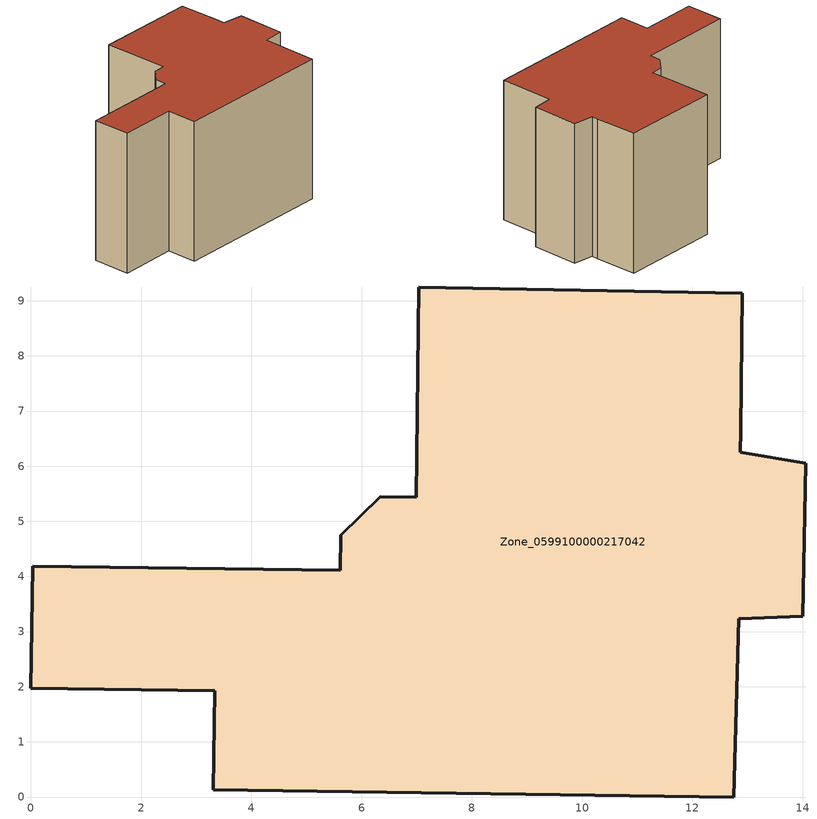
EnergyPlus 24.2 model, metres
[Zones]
Zone_0599100000217042
 floor ground (C_G): 0.04,4.19 5.61,4.11 5.62,4.75 6.34,5.45 6.99,5.44 7.04,9.25 12.9,9.14 12.88,6.64 12.87,6.25 14.05,6.05 14,3.28 12.84,3.23 12.75,0 3.31,0.13 3.34,1.93 0,1.97 z0
 wall outside (C_F): 3.31,0.13 12.75,0 12.84,3.23 14,3.28 14.05,6.05 12.87,6.25 12.88,6.64 12.9,9.14 7.04,9.25 6.99,5.44 6.34,5.45 5.62,4.75 5.61,4.11 0.04,4.19 0,1.97 3.34,1.93 3.31,0.13 z0:8.34
 roof outside (C_R): 5.61,4.11 0.04,4.19 0,1.97 3.34,1.93 3.31,0.13 12.75,0 12.84,3.23 14,3.28 14.05,6.05 12.87,6.25 12.88,6.64 12.9,9.14 7.04,9.25 6.99,5.44 6.34,5.45 5.62,4.75 z8.34
[BUILDING]
Pand.0599100000217042: North Axis=0; Terrain=City; Loads Convergence Tolerance Value=0.04; Temperature Convergence Tolerance Value=0.4; Solar Distribution=FullExterior; Maximum Number of Warmup Days=25; Minimum Number of Warmup Days=1
[Site:Location]
Rotterdam.The.Hague.AP_ZH_NLD Design_Conditions: Latitude=51.96; Longitude=4.45; Time Zone=1; Elevation=-4.5
[SITE:GROUNDTEMPERATURE:BUILDINGSURFACE]
18, 18, 18, 18, 18, 18, 18, 18, 18, 18, 18, 18
[MATERIAL] Thermal Absorptance=0.9; Solar Absorptance=0.7; Visible Absorptance=0.7
Name | Roughness | Thickness | Conductivity | Density | Specific Heat
G.TI.1975-1991 | MediumSmooth | 0.15 | 0.288461 | 540 | 1210
F.TI.1975-1991 | Rough | 0.3 | 0.230769 | 1920 | 840
R.TI.1975-1991 | MediumRough | 0.2 | 0.153846 | 1500 | 1000
[CONSTRUCTION]
C_G: G.TI.1975-1991
C_F: F.TI.1975-1991
C_R: R.TI.1975-1991
[ZONE]
Zone_0599100000217042: Type=1; Multiplier=1; Ceiling Height=Autocalculate; Volume=Autocalculate; Floor Area=autocalculate; Part of Total Floor Area=Yes
[ZONEINFILTRATION:DESIGNFLOWRATE]
Infil_Zone_0599100000217042: Zone or ZoneList or Space or SpaceList=Zone_0599100000217042; Schedule=AlwaysOn; Design Flow Rate Calculation Method=Flow/Area; Flow Rate per Floor Area=0.003; Constant Term Coefficient=1; Temperature Term Coefficient=0; Velocity Term Coefficient=0; Velocity Squared Term Coefficient=0
[HVACTEMPLATE:ZONE:IDEALLOADSAIRSYSTEM]
Zone_0599100000217042: Maximum Heating Supply Air Temperature=50; Minimum Cooling Supply Air Temperature=13; Maximum Heating Supply Air Humidity Ratio=0.0156; Minimum Cooling Supply Air Humidity Ratio=0.0077; Heating Limit=NoLimit; Cooling Limit=NoLimit; Dehumidification Control Type=ConstantSensibleHeatRatio; Cooling Sensible Heat Ratio=0.7; Dehumidification Setpoint=60; Humidification Control Type=None; Humidification Setpoint=30; Outdoor Air Method=None; Outdoor Air Flow Rate per Person=0.00944; Outdoor Air Flow Rate per Zone Floor Area=0; Outdoor Air Flow Rate per Zone=0; Demand Controlled Ventilation Type=None; Outdoor Air Economizer Type=NoEconomizer; Heat Recovery Type=None; Sensible Heat Recovery Effectiveness=0.7; Latent Heat Recovery Effectiveness=0.65
[ZONECONTROL:THERMOSTAT]
ThermostatControl_Zone_0599100000217042: Zone or ZoneList=Zone_0599100000217042; Control Type Schedule=DualSetpointControlType; Control 1=Thermostat_Zone_0599100000217042; Temperature Difference Between Cutout And Setpoint=0
[THERMOSTATSETPOINT:DUALSETPOINT]
Thermostat_Zone_0599100000217042: Heating Setpoint Temperature Schedule=HeatingSetpoint_Zone_0599100000217042; Cooling Setpoint Temperature Schedule=CoolingSetpoint_Zone_0599100000217042
[SCHEDULE:COMPACT]
HeatingSetpoint_Zone_0599100000217042: Through: 12/31, For: AllDays, Until: 24:00, 21
CoolingSetpoint_Zone_0599100000217042: Through: 12/31, For: AllDays, Until: 24:00, 24
DualSetpointControlType: Through: 12/31, For: AllDays, Until: 24:00, 4
AlwaysOn: Through: 12/31, For: AllDays, Until: 24:00, 1
